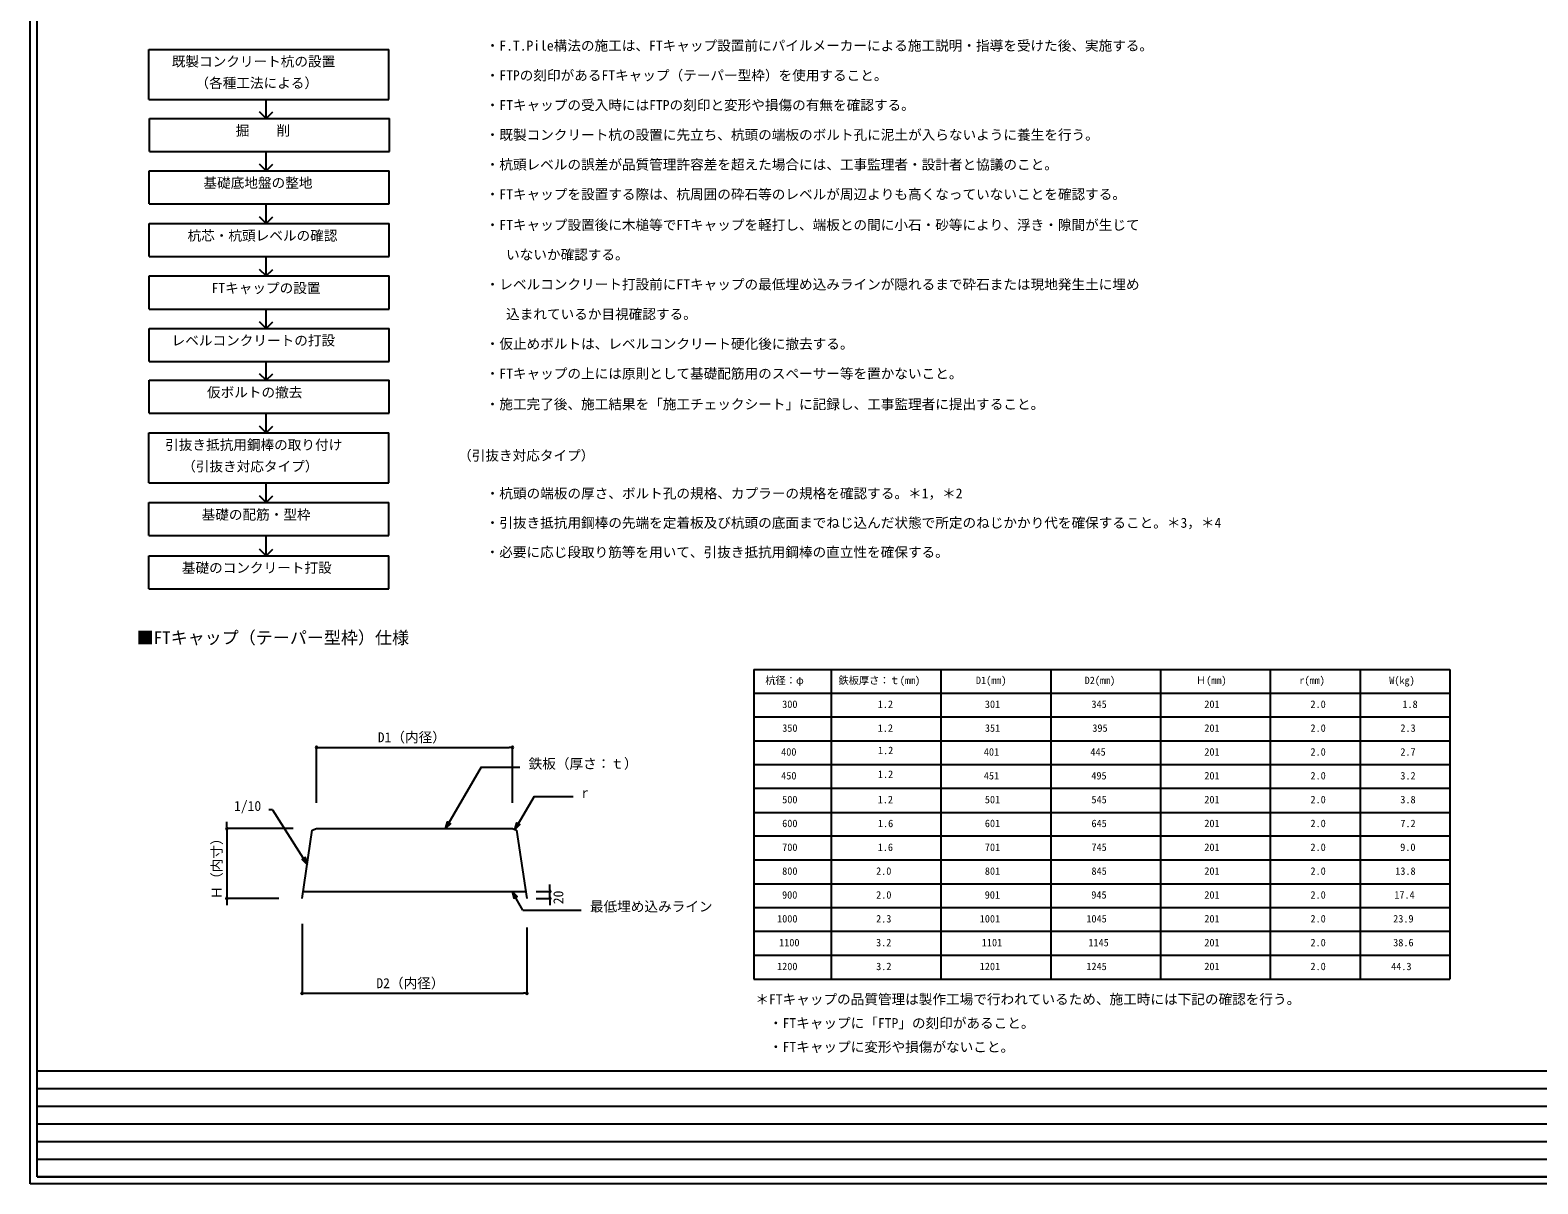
# Model space of a CAD drawing. Units: millimetres on the paper. Extents: x -201 to 201, y -142 to 138.
# Drawn here: x -201 to 12.6, y -141.2 to 22.2 of the extents above; entities that cross this region are included whole.
import ezdxf
from ezdxf.enums import TextEntityAlignment as Align

# ---------------------------------------------------------------- set-up
doc = ezdxf.new("R2010")
doc.units = ezdxf.units.MM
for name, color, linetype in [('0-0_A02', 7, 'Continuous'), ('0-5_A01', 7, 'Continuous'), ('0-7_C090', 7, 'Continuous'), ('0-9_0', 7, 'Continuous'), ('0-A_C007', 7, 'Continuous'), ('0-D_A62', 7, 'Continuous')]:
    doc.layers.add(name, color=color, linetype=linetype)
doc.styles.add('ＭＳ ゴシック', font='')
doc.styles.get('ＭＳ ゴシック').set_extended_font_data('MS Gothic')

msp = doc.modelspace()

# ---------------------------------------------------------------- linework, layer by layer
at = {"layer": '0-5_A01'}
for p, q in [((-184.188, 19.524), (-150.19, 19.524)), ((-184.188, 15.744), (-184.188, 19.524)), ((-184.188, 12.423), (-184.188, 19.524)), ((-150.19, 12.423), (-150.19, 19.524)), ((-184.188, 12.423), (-150.19, 12.423)), ((-167.558, 9.741), (-167.558, 12.363)), ((-184.086, 9.742), (-150.088, 9.742)), ((-184.086, 5.961), (-184.086, 9.742)), ((-184.086, 5.053), (-184.086, 9.742)), ((-184.086, 5.053), (-184.086, 9.742)), ((-184.086, 5.053), (-184.086, 9.742)), ((-167.558, 9.741), (-168.485, 10.668)), ((-167.558, 9.741), (-166.631, 10.668)), ((-150.088, 5.053), (-150.088, 9.742)), ((-184.086, 5.053), (-150.088, 5.053)), ((-167.558, 2.327), (-167.558, 5.053)), ((-184.137, 2.327), (-150.139, 2.327)), ((-184.137, -1.453), (-184.137, 2.327)), ((-184.137, -2.362), (-184.137, 2.327)), ((-184.137, -2.362), (-184.137, 2.327)), ((-184.137, -2.362), (-184.137, 2.327)), ((-167.558, 2.327), (-168.485, 3.254)), ((-167.558, 2.327), (-166.631, 3.254)), ((-150.139, -2.362), (-150.139, 2.327)), ((-184.137, -2.362), (-150.139, -2.362)), ((-167.558, -5.154), (-168.485, -4.227)), ((-167.558, -5.154), (-167.558, -2.354)), ((-167.558, -5.154), (-166.631, -4.227)), ((-184.137, -5.154), (-150.139, -5.154)), ((-184.137, -8.934), (-184.137, -5.154)), ((-184.137, -9.843), (-184.137, -5.154)), ((-184.137, -9.843), (-184.137, -5.154)), ((-184.137, -9.843), (-184.137, -5.154)), ((-150.139, -9.843), (-150.139, -5.154)), ((-184.137, -9.843), (-150.139, -9.843)), ((-167.558, -12.583), (-167.558, -9.843)), ((-184.137, -12.583), (-150.139, -12.583)), ((-184.137, -16.364), (-184.137, -12.583)), ((-184.137, -17.273), (-184.137, -12.583)), ((-184.137, -17.273), (-184.137, -12.583)), ((-184.137, -17.273), (-184.137, -12.583)), ((-167.558, -12.583), (-168.485, -11.656)), ((-167.558, -12.583), (-166.631, -11.656)), ((-150.139, -17.273), (-150.139, -12.583)), ((-184.137, -17.273), (-150.139, -17.273)), ((-167.558, -20.011), (-168.485, -19.084)), ((-167.558, -20.011), (-167.558, -17.273)), ((-167.558, -20.011), (-166.631, -19.084)), ((-184.137, -20.011), (-150.139, -20.011)), ((-184.137, -23.791), (-184.137, -20.011)), ((-184.137, -24.7), (-184.137, -20.011)), ((-184.137, -24.7), (-184.137, -20.011)), ((-184.137, -24.7), (-184.137, -20.011)), ((-150.139, -24.7), (-150.139, -20.011)), ((-184.137, -24.7), (-150.139, -24.7)), ((-167.558, -27.356), (-167.558, -24.7)), ((-184.137, -27.356), (-150.139, -27.356)), ((-184.137, -31.136), (-184.137, -27.356)), ((-184.137, -32.045), (-184.137, -27.356)), ((-184.137, -32.045), (-184.137, -27.356)), ((-184.137, -32.045), (-184.137, -27.356)), ((-167.558, -27.356), (-168.485, -26.429)), ((-167.558, -27.356), (-166.631, -26.429)), ((-150.139, -32.045), (-150.139, -27.356)), ((-184.137, -32.045), (-150.139, -32.045)), ((-167.558, -34.795), (-168.485, -33.868)), ((-167.558, -34.795), (-167.558, -32.045)), ((-167.558, -34.795), (-166.631, -33.868)), ((-184.188, -34.795), (-150.19, -34.795)), ((-184.188, -38.576), (-184.188, -34.795)), ((-184.188, -41.897), (-184.188, -34.795)), ((-150.19, -41.897), (-150.19, -34.795)), ((-184.188, -41.897), (-150.19, -41.897)), ((-167.558, -44.687), (-167.558, -41.897)), ((-184.188, -44.687), (-150.19, -44.687)), ((-184.188, -48.468), (-184.188, -44.687)), ((-184.188, -49.376), (-184.188, -44.687)), ((-184.188, -49.376), (-184.188, -44.687)), ((-184.188, -49.376), (-184.188, -44.687)), ((-167.558, -44.687), (-168.485, -43.76)), ((-167.558, -44.687), (-166.631, -43.76)), ((-150.19, -49.376), (-150.19, -44.687)), ((-184.188, -49.376), (-150.19, -49.376)), ((-167.558, -52.219), (-167.558, -49.376)), ((-184.188, -52.219), (-150.19, -52.219)), ((-184.188, -56), (-184.188, -52.219)), ((-184.188, -56.909), (-184.188, -52.219)), ((-184.188, -56.909), (-184.188, -52.219)), ((-184.188, -56.909), (-184.188, -52.219)), ((-167.558, -52.219), (-168.485, -51.292)), ((-167.558, -52.219), (-166.631, -51.292)), ((-150.19, -56.909), (-150.19, -52.219)), ((-184.188, -56.909), (-150.19, -56.909)), ((-98.492, -68.322), (-98.492, -112.228)), ((-98.492, -68.322), (-71.966, -68.322)), ((-87.513, -68.322), (-87.513, -112.228)), ((-82.944, -68.322), (-56.418, -68.322)), ((-82.944, -68.322), (-56.418, -68.322)), ((-71.966, -68.322), (-71.966, -98.719)), ((-71.966, -68.322), (-71.966, -112.228)), ((-67.397, -68.322), (-40.871, -68.322)), ((-67.397, -68.322), (-40.871, -68.322)), ((-67.397, -68.322), (-40.871, -68.322)), ((-56.418, -68.322), (-56.418, -98.719)), ((-56.418, -68.322), (-56.418, -98.719)), ((-56.418, -68.322), (-56.418, -112.228)), ((-51.85, -68.322), (0.141, -68.322)), ((-40.871, -68.322), (-40.871, -98.719)), ((-40.871, -68.322), (-40.871, -98.719)), ((-40.871, -68.322), (-40.871, -98.719)), ((-40.871, -68.322), (-40.871, -112.228)), ((-25.324, -68.322), (-25.324, -112.228)), ((-12.591, -68.322), (-12.591, -112.228)), ((0.141, -68.322), (0.141, -112.228)), ((-98.483, -71.7), (-71.966, -71.7)), ((-82.936, -71.7), (-56.418, -71.7)), ((-82.936, -71.7), (-56.418, -71.7)), ((-67.389, -71.7), (-40.871, -71.7)), ((-67.389, -71.7), (-40.871, -71.7)), ((-67.389, -71.7), (-40.871, -71.7)), ((-51.841, -71.7), (0.141, -71.7)), ((-71.966, -75.077), (-98.492, -75.077)), ((-56.418, -75.077), (-82.944, -75.077)), ((-56.418, -75.077), (-82.944, -75.077)), ((-40.871, -75.077), (-67.397, -75.077)), ((-40.871, -75.077), (-67.397, -75.077)), ((-40.871, -75.077), (-67.397, -75.077)), ((0.141, -75.077), (-51.85, -75.077)), ((-98.457, -78.454), (-71.939, -78.454)), ((-82.909, -78.454), (-56.392, -78.454)), ((-82.909, -78.454), (-56.392, -78.454)), ((-67.362, -78.454), (-40.845, -78.454)), ((-67.362, -78.454), (-40.845, -78.454)), ((-67.362, -78.454), (-40.845, -78.454)), ((-51.815, -78.454), (0.141, -78.454)), ((-71.939, -81.832), (-98.465, -81.832)), ((-56.392, -81.832), (-82.918, -81.832)), ((-56.392, -81.832), (-82.918, -81.832)), ((-40.845, -81.832), (-67.371, -81.832)), ((-40.845, -81.832), (-67.371, -81.832)), ((-40.845, -81.832), (-67.371, -81.832)), ((0.141, -81.832), (-51.823, -81.832)), ((-71.966, -85.209), (-98.492, -85.209)), ((-56.418, -85.209), (-82.944, -85.209)), ((-56.418, -85.209), (-82.944, -85.209)), ((-40.871, -85.209), (-67.397, -85.209)), ((-40.871, -85.209), (-67.397, -85.209)), ((-40.871, -85.209), (-67.397, -85.209)), ((0.141, -85.209), (-51.85, -85.209)), ((-98.462, -88.587), (-71.966, -88.587)), ((-82.915, -88.587), (-56.418, -88.587)), ((-82.915, -88.587), (-56.418, -88.587)), ((-67.368, -88.587), (-40.871, -88.587)), ((-67.368, -88.587), (-40.871, -88.587)), ((-67.368, -88.587), (-40.871, -88.587)), ((-51.821, -88.587), (0.141, -88.587)), ((-162.472, -100.78), (-161.025, -91.13)), ((-132.076, -91.13), (-130.629, -100.78)), ((-71.966, -91.964), (-98.492, -91.964)), ((-56.418, -91.964), (-82.944, -91.964)), ((-56.418, -91.964), (-82.944, -91.964)), ((-40.871, -91.964), (-67.397, -91.964)), ((-40.871, -91.964), (-67.397, -91.964)), ((-40.871, -91.964), (-67.397, -91.964)), ((0.141, -91.964), (-51.85, -91.964)), ((-71.966, -95.341), (-98.492, -95.341)), ((-56.418, -95.341), (-82.944, -95.341)), ((-56.418, -95.341), (-82.944, -95.341)), ((-40.871, -95.341), (-67.397, -95.341)), ((-40.871, -95.341), (-67.397, -95.341)), ((-40.871, -95.341), (-67.397, -95.341)), ((0.141, -95.341), (-51.85, -95.341)), ((-98.48, -98.719), (-71.966, -98.719)), ((-82.933, -98.719), (-56.418, -98.719)), ((-82.933, -98.719), (-56.418, -98.719)), ((-67.385, -98.719), (-40.871, -98.719)), ((-67.385, -98.719), (-40.871, -98.719)), ((-67.385, -98.719), (-40.871, -98.719)), ((-51.838, -98.719), (0.141, -98.719)), ((-71.966, -102.096), (-98.492, -102.096)), ((-56.418, -102.096), (-82.944, -102.096)), ((-56.418, -102.096), (-82.944, -102.096)), ((-40.871, -102.096), (-67.397, -102.096)), ((-40.871, -102.096), (-67.397, -102.096)), ((-40.871, -102.096), (-67.397, -102.096)), ((0.141, -102.096), (-51.85, -102.096)), ((-71.966, -105.473), (-98.492, -105.473)), ((-56.418, -105.473), (-82.944, -105.473)), ((-56.418, -105.473), (-82.944, -105.473)), ((-40.871, -105.473), (-67.397, -105.473)), ((-40.871, -105.473), (-67.397, -105.473)), ((-40.871, -105.473), (-67.397, -105.473)), ((0.141, -105.473), (-51.85, -105.473)), ((-71.966, -108.851), (-98.492, -108.851)), ((-56.418, -108.851), (-82.944, -108.851)), ((-56.418, -108.851), (-82.944, -108.851)), ((-40.871, -108.851), (-67.397, -108.851)), ((0.141, -108.851), (-51.85, -108.851)), ((-98.48, -112.228), (-71.966, -112.228)), ((-82.933, -112.228), (-56.418, -112.228)), ((-82.933, -112.228), (-56.418, -112.228)), ((-67.385, -112.228), (-40.871, -112.228)), ((-67.385, -112.228), (-40.871, -112.228)), ((-67.385, -112.228), (-40.871, -112.228)), ((-51.838, -112.228), (0.141, -112.228))]:
    msp.add_line(p, q, dxfattribs=at)
at = {"layer": '0-7_C090'}
msp.add_lwpolyline([(-161.025, -91.13), (-160.446, -90.896), (-132.655, -90.896), (-132.076, -91.13)], dxfattribs=at)
at = {"layer": '0-9_0'}
for p, q in [((-200, -125.225), (200, -125.225)), ((-200, -127.725), (104, -127.725)), ((-200, -130.225), (200, -130.225)), ((-200, -132.725), (104, -132.725)), ((-200, -135.225), (200, -135.225)), ((-200, -137.725), (104, -137.725)), ((-200, -140.225), (200, -140.225))]:
    msp.add_line(p, q, dxfattribs=at)
for points in [[(-201, -141.225), (-201, 137.775), (201, 137.775), (201, -141.225)], [(-200, -140.225), (-200, 136.775), (200, 136.775), (200, -140.225)]]:
    msp.add_lwpolyline(points, close=True, dxfattribs=at)
for centre in [(-162.474, -114.227), (-130.631, -114.227)]:
    msp.add_circle(centre, 0.121, dxfattribs=at)
for centre in [(-162.474, -114.227), (-162.474, -114.227), (-162.474, -114.227), (-162.474, -114.227), (-162.474, -114.227), (-162.474, -114.227), (-162.474, -114.227), (-162.474, -114.227), (-130.631, -114.227), (-130.631, -114.227), (-130.631, -114.227), (-130.631, -114.227), (-130.631, -114.227), (-130.631, -114.227), (-130.631, -114.227), (-130.631, -114.227)]:
    msp.add_arc(centre, 0.0603, 180, 0, dxfattribs=at)
at = {"layer": '0-A_C007'}
for p, q in [((-137.126, -82.19), (-142.153, -90.896)), ((-137.126, -82.19), (-131.606, -82.19)), ((-129.613, -86.331), (-132.324, -91.028)), ((-129.613, -86.331), (-124.092, -86.331)), ((-166.65, -88.207), (-167.18, -88.207)), ((-131.201, -102.428), (-132.723, -99.792)), ((-131.201, -102.428), (-122.922, -102.428))]:
    msp.add_line(p, q, dxfattribs=at)
msp.add_lwpolyline([(-166.65, -88.207), (-161.749, -95.955), (-162.007, -94.99), (-162.455, -95.249), (-161.749, -95.955)], dxfattribs=at)
for points in [[(-142.153, -90.896), (-141.894, -89.931), (-141.446, -90.19)], [(-132.324, -91.028), (-132.066, -90.063), (-131.618, -90.322)], [(-132.723, -99.792), (-132.464, -100.756), (-132.016, -100.498)]]:
    msp.add_lwpolyline(points, close=True, dxfattribs=at)
at = {"layer": '0-D_A62'}
for p, q in [((-160.446, -87.221), (-160.446, -79.382)), ((-160.205, -79.382), (-159.964, -79.382)), ((-159.964, -79.382), (-133.138, -79.382)), ((-132.896, -79.382), (-133.138, -79.382)), ((-132.655, -87.221), (-132.655, -79.382)), ((-173.136, -90.414), (-173.136, -89.931)), ((-173.136, -90.655), (-173.136, -90.414)), ((-163.741, -90.896), (-173.136, -90.896)), ((-173.136, -90.896), (-173.136, -100.78)), ((-162.324, -99.792), (-130.777, -99.792)), ((-129.299, -99.792), (-127.355, -99.792)), ((-127.355, -99.309), (-127.355, -98.827)), ((-127.355, -99.55), (-127.355, -99.309)), ((-127.355, -100.78), (-127.355, -99.792)), ((-165.768, -100.78), (-173.136, -100.78)), ((-173.136, -101.021), (-173.136, -101.262)), ((-173.136, -101.262), (-173.136, -101.745)), ((-129.299, -100.78), (-127.355, -100.78)), ((-127.355, -101.021), (-127.355, -101.262)), ((-127.355, -101.262), (-127.355, -101.745)), ((-162.472, -104.362), (-162.472, -114.228)), ((-130.629, -104.923), (-130.629, -114.228)), ((-162.231, -114.228), (-161.99, -114.228)), ((-161.99, -114.228), (-131.111, -114.228)), ((-130.87, -114.228), (-131.111, -114.228))]:
    msp.add_line(p, q, dxfattribs=at)
for centre, start, end in [((-160.446, -79.383), 0, 180), ((-160.446, -79.383), 180, 0), ((-132.655, -79.383), 0, 180), ((-132.655, -79.383), 180, 0), ((-173.136, -90.897), 90, 270), ((-173.136, -90.897), 270, 90), ((-127.355, -99.793), 90, 270), ((-127.355, -99.793), 270, 90), ((-173.136, -100.781), 90, 270), ((-173.136, -100.781), 270, 90), ((-127.355, -100.781), 90, 270), ((-127.355, -100.781), 270, 90), ((-162.472, -114.229), 0, 180), ((-162.472, -114.229), 180, 0), ((-130.629, -114.229), 0, 180), ((-130.629, -114.229), 180, 0)]:
    msp.add_arc(centre, 0.121, start, end, dxfattribs=at)

# ---------------------------------------------------------------- texts
at = {"layer": '0-0_A02', "style": 'ＭＳ ゴシック'}
for s, height, p in [('・F.T.Pile構法の施工は、FTキャップ設置前にパイルメーカーによる施工説明・指導を受けた後、実施する。', 1.415, (-136.459, 18.919)), ('既製コンクリート杭の設置', 1.415, (-180.935, 16.679)), ('（各種工法による）', 1.415, (-177.579, 13.624)), ('・FTPの刻印があるFTキャップ（テーパー型枠）を使用すること。', 1.415, (-136.459, 14.707)), ('・FTキャップの受入時にはFTPの刻印と変形や損傷の有無を確認する。', 1.415, (-136.459, 10.495)), ('掘\u3000\u3000削', 1.415, (-171.884, 6.896)), ('・既製コンクリート杭の設置に先立ち、杭頭の端板のボルト孔に泥土が入らないように養生を行う。', 1.415, (-136.459, 6.283)), ('・杭頭レベルの誤差が品質管理許容差を超えた場合には、工事監理者・設計者と協議のこと。', 1.415, (-136.459, 2.071)), ('基礎底地盤の整地', 1.415, (-176.447, -0.519)), ('・FTキャップを設置する際は、杭周囲の砕石等のレベルが周辺よりも高くなっていないことを確認する。', 1.415, (-136.459, -2.142)), ('杭芯・杭頭レベルの確認', 1.415, (-178.702, -7.999)), ('・FTキャップ設置後に木槌等でFTキャップを軽打し、端板との間に小石・砂等により、浮き・隙間が生じて', 1.415, (-136.459, -6.484)), ('   いないか確認する。', 1.415, (-136.459, -10.696)), ('FTキャップの設置', 1.415, (-175.299, -15.429)), ('・レベルコンクリート打設前にFTキャップの最低埋め込みラインが隠れるまで砕石または現地発生土に埋め', 1.415, (-136.459, -14.908)), ('   込まれているか目視確認する。', 1.415, (-136.459, -19.121)), ('レベルコンクリートの打設', 1.415, (-180.958, -22.856)), ('・仮止めボルトは、レベルコンクリート硬化後に撤去する。', 1.415, (-136.459, -23.333)), ('・FTキャップの上には原則として基礎配筋用のスペーサー等を置かないこと。', 1.415, (-136.459, -27.545)), ('仮ボルトの撤去', 1.415, (-175.948, -30.201)), ('・施工完了後、施工結果を「施工チェックシート」に記録し、工事監理者に提出すること。', 1.415, (-136.459, -31.887)), ('引抜き抵抗用鋼棒の取り付け', 1.415, (-181.875, -37.641)), ('（引抜き対応タイプ）', 1.415, (-140.368, -39.158)), ('（引抜き対応タイプ）', 1.415, (-179.459, -40.696)), ('・杭頭の端板の厚さ、ボルト孔の規格、カプラーの規格を確認する。＊1，＊2', 1.415, (-136.459, -44.524)), ('基礎の配筋・型枠', 1.415, (-176.71, -47.533)), ('・引抜き抵抗用鋼棒の先端を定着板及び杭頭の底面までねじ込んだ状態で所定のねじかかり代を確保すること。＊3，＊4', 1.415, (-136.462, -48.687)), ('・必要に応じ段取り筋等を用いて、引抜き抵抗用鋼棒の直立性を確保する。', 1.415, (-136.475, -52.846)), ('基礎のコンクリート打設', 1.415, (-179.506, -55.065)), ('■FTキャップ（テーパー型枠）仕様', 1.769, (-185.918, -65.248)), ('杭径：φ', 1.061, (-96.841, -70.735)), ('鉄板厚さ：ｔ(mm)', 1.061, (-86.48, -70.735)), ('D1(mm)', 1.061, (-67.011, -70.735)), ('D2(mm)', 1.061, (-51.609, -70.735)), ('Ｈ(mm)', 1.061, (-35.836, -70.735)), ('W(kg)', 1.061, (-8.452, -70.735)), ('300', 1.061, (-94.455, -74.112)), ('1.2', 1.061, (-80.917, -74.112)), ('301', 1.061, (-65.744, -74.112)), ('345', 1.061, (-50.643, -74.112)), ('201', 1.061, (-34.65, -74.112)), ('2.0', 1.061, (-19.613, -74.112)), ('1.8', 1.061, (-6.59, -74.112)), ('350', 1.061, (-94.455, -77.49)), ('1.2', 1.061, (-80.925, -77.49)), ('351', 1.061, (-65.744, -77.49)), ('351', 1.061, (-65.744, -77.49)), ('395', 1.061, (-50.517, -77.49)), ('201', 1.061, (-34.65, -77.49)), ('2.0', 1.061, (-19.613, -77.49)), ('2.3', 1.061, (-6.88, -77.49)), ('鉄板（厚さ：ｔ）', 1.415, (-130.378, -82.818)), ('400', 1.061, (-94.6, -80.867)), ('1.2', 1.061, (-80.89, -80.656)), ('401', 1.061, (-65.889, -80.867)), ('445', 1.061, (-50.788, -80.867)), ('201', 1.061, (-34.65, -80.867)), ('2.0', 1.061, (-19.613, -80.867)), ('2.7', 1.061, (-6.88, -80.867)), ('450', 1.061, (-94.6, -84.244)), ('1.2', 1.061, (-80.899, -84.034)), ('451', 1.061, (-65.889, -84.244)), ('495', 1.061, (-50.661, -84.244)), ('201', 1.061, (-34.65, -84.244)), ('2.0', 1.061, (-19.613, -84.244)), ('3.2', 1.061, (-6.88, -84.244)), ('1/10', 1.415, (-172.118, -88.809)), ('r', 1.415, (-122.864, -86.959)), ('500', 1.061, (-94.455, -87.622)), ('1.2', 1.061, (-80.925, -87.622)), ('501', 1.061, (-65.744, -87.622)), ('545', 1.061, (-50.643, -87.622)), ('201', 1.061, (-34.65, -87.622)), ('2.0', 1.061, (-19.613, -87.622)), ('3.8', 1.061, (-6.88, -87.622)), ('600', 1.061, (-94.455, -90.999)), ('1.6', 1.061, (-80.896, -90.999)), ('601', 1.061, (-65.744, -90.999)), ('645', 1.061, (-50.643, -90.999)), ('201', 1.061, (-34.65, -90.999)), ('2.0', 1.061, (-19.613, -90.999)), ('7.2', 1.061, (-6.88, -90.999)), ('700', 1.061, (-94.455, -94.376)), ('1.6', 1.061, (-80.925, -94.376)), ('701', 1.061, (-65.744, -94.376)), ('745', 1.061, (-50.643, -94.376)), ('201', 1.061, (-34.65, -94.376)), ('2.0', 1.061, (-19.613, -94.376)), ('9.0', 1.061, (-6.898, -94.376)), ('800', 1.061, (-94.455, -97.754)), ('2.0', 1.061, (-81.155, -97.754)), ('801', 1.061, (-65.744, -97.754)), ('845', 1.061, (-50.643, -97.754)), ('201', 1.061, (-34.65, -97.754)), ('2.0', 1.061, (-19.613, -97.754)), ('13.8', 1.061, (-7.604, -97.754)), ('900', 1.061, (-94.473, -101.131)), ('2.0', 1.061, (-81.144, -101.131)), ('901', 1.061, (-65.762, -101.131)), ('945', 1.061, (-50.661, -101.131)), ('201', 1.061, (-34.65, -101.131)), ('2.0', 1.061, (-19.613, -101.131)), ('17.4', 1.061, (-7.739, -101.131)), ('最低埋め込みライン', 1.415, (-121.694, -103.056)), ('1000', 1.061, (-95.179, -104.508)), ('2.3', 1.061, (-81.155, -104.508)), ('1001', 1.061, (-66.468, -104.508)), ('1045', 1.061, (-51.367, -104.508)), ('201', 1.061, (-34.65, -104.508)), ('2.0', 1.061, (-19.613, -104.508)), ('23.9', 1.061, (-7.893, -104.508)), ('1100', 1.061, (-94.89, -107.886)), ('3.2', 1.061, (-81.155, -107.886)), ('1101', 1.061, (-66.178, -107.886)), ('1145', 1.061, (-51.078, -107.886)), ('201', 1.061, (-34.65, -107.886)), ('2.0', 1.061, (-19.613, -107.886)), ('38.6', 1.061, (-7.893, -107.886)), ('1200', 1.061, (-95.179, -111.263)), ('3.2', 1.061, (-81.144, -111.263)), ('1201', 1.061, (-66.468, -111.263)), ('1245', 1.061, (-51.367, -111.263)), ('201', 1.061, (-34.65, -111.263)), ('2.0', 1.061, (-19.613, -111.263)), ('44.3', 1.061, (-8.183, -111.263)), ('＊FTキャップの品質管理は製作工場で行われているため、施工時には下記の確認を行う。', 1.415, (-98.258, -116.201)), ('\u3000・FTキャップに「FTP」の刻印があること。', 1.415, (-98.258, -119.578)), ('\u3000・FTキャップに変形や損傷がないこと。', 1.415, (-98.258, -122.955))]:
    msp.add_text(s, height=height, dxfattribs=at).set_placement(p, align=Align.BOTTOM_LEFT)
at = {"layer": '0-9_0', "style": 'ＭＳ ゴシック'}
msp.add_text('r(mm)', height=1.061, dxfattribs=at).set_placement((-21.185, -70.735), align=Align.BOTTOM_LEFT)
at = {"layer": '0-D_A62', "style": 'ＭＳ ゴシック'}
for s, p in [('D1（内径）', (-151.757, -79.08)), ('D2（内径）', (-151.95, -113.926))]:
    msp.add_text(s, height=1.415, dxfattribs=at).set_placement(p, align=Align.BOTTOM_LEFT)
for s, p in [('Ｈ（内寸）', (-173.437, -100.936)), ('20', (-125.041, -101.6))]:
    msp.add_text(s, height=1.415, rotation=90, dxfattribs=at).set_placement(p, align=Align.BOTTOM_LEFT)

doc.saveas('drawing.dxf')
